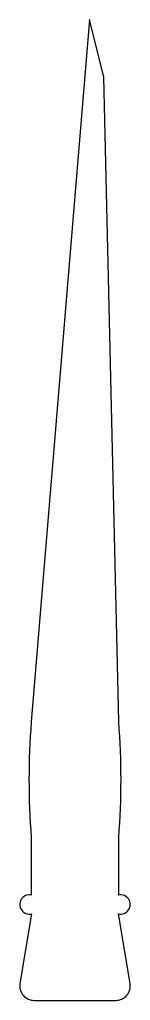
# Model space of a CAD drawing. Header units: millimetres. Extents: x 27.5 to 29.5, y 2.5 to 19.5.
import ezdxf

# ---------------------------------------------------------------- set-up
doc = ezdxf.new("R2010")
doc.units = ezdxf.units.MM
doc.header["$MEASUREMENT"] = 0
doc.layers.add('Elice', color=254, linetype='Continuous', lineweight=30)

msp = doc.modelspace()

# ---------------------------------------------------------------- linework, layer by layer
at = {"layer": 'Elice'}
msp.add_lwpolyline([(29.205, 2.5, 0.463455), (29.451, 2.791), (29.25, 4, 1.241674), (29.255, 4.326), (29.255, 5.326, 0.03929), (29.255, 7.326), (29, 18.5), (28.75, 19.5), (27.745, 7.326, 0.03929), (27.745, 5.326), (27.745, 4.326, 1.241674), (27.75, 4), (27.549, 2.791, 0.463455), (27.795, 2.5)], format="xyb", close=True, dxfattribs=at)

doc.saveas('drawing.dxf')
